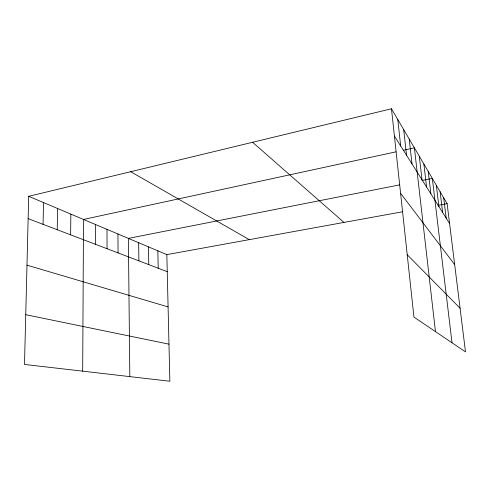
<?xml version="1.0" encoding="UTF-8"?>
<svg xmlns="http://www.w3.org/2000/svg" width="490" height="490" viewBox="0 0 490 490"><rect width="100%" height="100%" fill="white"/><g stroke="black" fill="none" stroke-linecap="round" stroke-linejoin="round"><path stroke-width="0.73" d="M95.513 244.326L95.538 224.53M82.688 371.163L83.502 219.446L396.012 151.833M70.646 234.851L70.848 214.112M57.226 229.737L57.532 208.489M43.077 224.346L43.5 202.572M28.696 196.319L24.5 364.438L169.859 381.238L166.839 254.622L28.696 196.319L391.473 108.762L447.119 203.675L465.5 351.9L413.946 317.073L391.473 108.762M403.362 150.246L414.393 147.858L435.463 331.614M399.718 184.865L128.38 238.391L129.826 376.614M422.013 180.467L432.321 178.434L452.013 342.792M166.839 254.622L402.713 211.747M438.097 205.316L447.119 203.675M25.743 314.69L168.97 344.164M26.975 265.151L168.082 306.918M28.138 218.65L167.243 271.656M130.695 171.702L249.263 239.635M252.607 142.278L343.974 222.423M407.221 254.751L460.086 308.253M400.587 193.262L454.677 264.612M394.419 136.061L449.575 223.483M443.707 197.856L446.2 218.136M440.112 191.725L442.648 212.507M436.321 185.263L438.899 206.566M428.217 171.433L430.875 193.844M423.875 164.028L426.576 187.027M419.275 156.181L422.019 179.806M409.205 139.007L412.029 163.972M403.68 129.581L406.547 155.281M397.782 119.523L400.691 145.996M157.854 250.825L158.215 268.22M148.464 246.868L148.776 264.618M138.652 242.721L138.903 260.858M117.937 233.981L118.066 252.92M107.004 229.369L107.059 248.724"/></g></svg>
